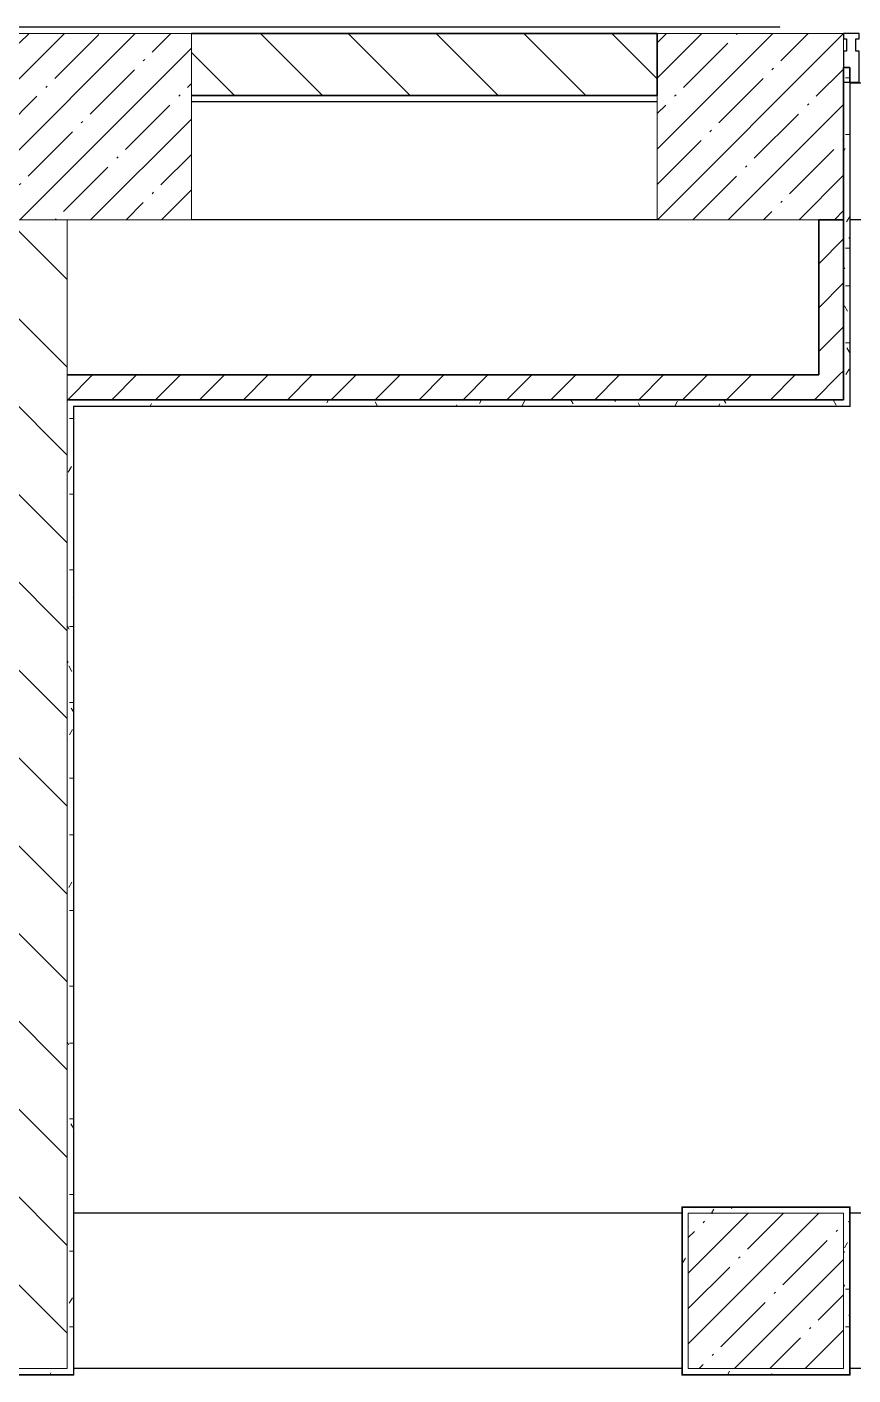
# Model space of a CAD drawing. Header units: millimetres. Extents: x 3914 to 443608, y -156176 to 78197.
# Drawn here: x 179095 to 181755, y -135099 to -130757 of the extents above; entities that cross this region are included whole.
import ezdxf

# ---------------------------------------------------------------- set-up
doc = ezdxf.new("R2010")
doc.units = ezdxf.units.MM
for name, color, linetype, lineweight in [('A-FLOR', 7, 'Continuous', 9), ('A-GLAZ-CWMG', 7, 'Continuous', 9), ('A-GLAZ-CWMG-1', 7, 'Continuous', 25), ('A-WALL', 7, 'Continuous', 5), ('A-WALL-1', 7, 'Continuous', 35), ('I-WALL', 7, 'Continuous', 5), ('S-COLS', 7, 'Continuous', 9), ('S-COLS-1', 7, 'Continuous', 5)]:
    doc.layers.add(name, color=color, linetype=linetype, lineweight=lineweight)
doc.layers.add('A-WALL-FNSH-1', color=9, linetype='Continuous', lineweight=5, true_color=0x808080)
pattern_1 = [(135, (174964.42, -145977.62), (-141.4214, -141.4214), [])]
pattern_2 = [(45, (174964.42, -145977.62), (-114.0493, 114.0493), []), (45, (175078.47, -145977.62), (-114.0493, 114.0493), [201.612, -40.322, 6.706, -33.617])]
pattern_3 = [(45, (174964.42, -145977.62), (-70.7107, 70.7107), [])]
pattern_4 = [(0, (174964.42, -145977.62), (243.84, 60.96), [20.117, -162.763, 20.117, -162.763, -975.36]), (0, (174964.42, -145977.62), (243.84, 60.96), [-365.76, 20.117, -345.643, 20.117, -162.763, -426.72]), (0, (174964.42, -145977.62), (243.84, 60.96), [-914.4, 20.117, -101.803, 20.117, -284.683]), (120, (175055.86, -145947.14), (-174.7129, 180.69163), [20.117, -162.763, 20.117, -162.763, -975.36]), (120, (175055.86, -145947.14), (-174.7129, 180.69163), [-365.76, 20.117, -345.643, 20.117, -162.763, -426.72]), (120, (175055.86, -145947.14), (-174.7129, 180.69163), [-914.4, 20.117, -101.803, 20.117, -284.683]), (240, (175086.34, -145825.22), (-69.1271, -241.65163), [20.117, -162.763, 20.117, -162.763, -975.36]), (240, (175086.34, -145825.22), (-69.1271, -241.65163), [-365.76, 20.117, -345.643, 20.117, -162.763, -426.72]), (240, (175086.34, -145825.22), (-69.1271, -241.65163), [-914.4, 20.117, -101.803, 20.117, -284.683])]

# ---------------------------------------------------------------- blocks, each defined once
blk = doc.blocks.new('BSC_Колонна _Прямоугольная - 500х500-22206884-Объем проектирования 2 этажа')
at = {"layer": 'S-COLS-1'}
h = blk.add_hatch(dxfattribs=at)
h.set_pattern_fill('FP_159', color=256, style=0, pattern_type=2)
h.set_pattern_definition([(45, (-6510, -11150), (-114.0493, 114.0493), []), (45, (-6395.95, -11150), (-114.0493, 114.0493), [201.613, -40.323, 6.706, -33.617])])
h.paths.add_polyline_path([(250, -250), (250, 250), (-250, 250), (-250, -250), (86.7, -250)])
for p, q in [((250, 250), (-250, 250)), ((-250, 250), (-250, -250)), ((250, -250), (250, 250)), ((-250, -250), (250, -250))]:
    blk.add_line(p, q, dxfattribs=at)
blk = doc.blocks.new('Прямоугольный импост - Импост структурный с накладкой - 160мм-23997897-Объем проектирования 2 этажа')
at = {"layer": 'A-GLAZ-CWMG-1'}
for p, q in [((0, 140), (-50, 140)), ((-50, 140), (-50, 40)), ((0, 40), (0, 140)), ((-50, 40), (-40, 40)), ((-40, 0), (-50, 0)), ((-50, 0), (-50, -17)), ((-40, 40), (-40, 0)), ((-10, 0), (-10, 40)), ((-10, 40), (0, 40)), ((0, 0), (-10, 0)), ((0, -17), (0, 0)), ((-50, -17), (0, -17))]:
    blk.add_line(p, q, dxfattribs=at)

msp = doc.modelspace()

# ---------------------------------------------------------------- hatches: boundary and pattern name
at = {"layer": 'I-WALL'}
h = msp.add_hatch(dxfattribs=at)
h.set_pattern_fill('FP_23', color=256, style=0, pattern_type=2)
h.set_pattern_definition(pattern_1)
h.paths.add_polyline_path([(180135.6, -130977.6), (181124.4, -130977.6), (181124.4, -130777.6), (179624.4, -130777.6), (179624.4, -130977.6)])
h = msp.add_hatch(dxfattribs=at)
h.set_pattern_fill('FP_191', color=256, style=0, pattern_type=2)
h.set_pattern_definition(pattern_4)
h.paths.add_polyline_path([(181724.4, -131957.6), (181744.4, -131956.2), (181744.4, -130887.6), (181724.4, -130887.6), (181724.4, -131877.6)])
h = msp.add_hatch(dxfattribs=at)
h.set_pattern_fill('FP_23', color=256, style=0, pattern_type=2)
h.set_pattern_definition(pattern_1)
h.paths.add_polyline_path([(179209.5, -135077.6), (179224.4, -135077.6), (179224.4, -131377.6), (179024.4, -131377.6), (179024.4, -135077.6)])
h = msp.add_hatch(dxfattribs=at)
h.set_pattern_fill('FP_22', color=256, style=0, pattern_type=2)
h.set_pattern_definition(pattern_3)
h.paths.add_polyline_path([(181724.4, -131877.6), (181724.4, -131377.6), (181644.4, -131377.6), (181644.4, -131877.6)])
h = msp.add_hatch(dxfattribs=at)
h.set_pattern_fill('FP_22', color=256, style=0, pattern_type=2)
h.set_pattern_definition(pattern_3)
h.paths.add_polyline_path([(179224.4, -131957.6), (181724.4, -131957.6), (181724.4, -131877.6), (179224.4, -131877.6)])
h = msp.add_hatch(dxfattribs=at)
h.set_pattern_fill('FP_191', color=256, style=0, pattern_type=2)
h.set_pattern_definition(pattern_4)
h.paths.add_polyline_path([(181734.4, -131977.6), (181744.4, -131977.6), (181744.4, -131957.6), (179224.4, -131957.6), (179245.4, -131977.6), (181724.4, -131977.6)])
h.paths.add_polyline_path([(179231.3, -131977.6), (179244.4, -131977.6), (179224.4, -131957.6), (179224.4, -131977.6)])
h = msp.add_hatch(dxfattribs=at)
h.set_pattern_fill('FP_191', color=256, style=0, pattern_type=2)
h.set_pattern_definition(pattern_4)
h.paths.add_polyline_path([(179234.4, -135097.6), (179244.4, -135097.6), (179244.4, -131978.6), (179224.4, -131978.6), (179224.4, -135097.6)])
h = msp.add_hatch(dxfattribs=at)
h.set_pattern_fill('FP_191', color=256, style=0, pattern_type=2)
h.set_pattern_definition(pattern_4)
h.paths.add_polyline_path([(181204.4, -135097.6), (181224.4, -135097.6), (181224.4, -134557.6), (181204.4, -134557.6), (181204.4, -135077.6)])
h = msp.add_hatch(dxfattribs=at)
h.set_pattern_fill('FP_191', color=256, style=0, pattern_type=2)
h.set_pattern_definition(pattern_4)
h.paths.add_polyline_path([(181260.3, -134577.6), (181724.4, -134577.6), (181723.6, -134557.6), (181224.4, -134557.6), (181224.4, -134577.6)])
h = msp.add_hatch(dxfattribs=at)
h.set_pattern_fill('FP_191', color=256, style=0, pattern_type=2)
h.set_pattern_definition(pattern_4)
h.paths.add_polyline_path([(181744.4, -135077.6), (181744.4, -134557.6), (181724.4, -134557.6), (181724.4, -135077.6), (181734.4, -135077.6)])
h = msp.add_hatch(dxfattribs=at)
h.set_pattern_fill('FP_191', color=256, style=0, pattern_type=2)
h.set_pattern_definition(pattern_4)
h.paths.add_polyline_path([(178974.4, -135097.6), (179224.4, -135097.6), (179224.4, -135077.6), (178454.4, -135077.6), (178454.4, -135085.6), (178424.4, -135085.6), (178424.4, -135097.6), (178768.8, -135097.6)])
h.paths.add_polyline_path([(175934.4, -135097.6), (177324.4, -135097.6), (177324.4, -135085.6), (177294.4, -135085.6), (177294.4, -135077.6), (175490.4, -135077.6), (175490.4, -135097.6), (175799.2, -135097.6)])
h = msp.add_hatch(dxfattribs=at)
h.set_pattern_fill('FP_191', color=256, style=0, pattern_type=2)
h.set_pattern_definition(pattern_4)
h.paths.add_polyline_path([(181573.1, -135097.6), (181744.4, -135097.6), (181744.4, -135077.6), (181224.4, -135077.6), (181224.4, -135097.6), (181461.4, -135097.6)])
at = {"layer": 'S-COLS-1'}
h = msp.add_hatch(dxfattribs=at)
h.set_pattern_fill('FP_1', color=256, style=0, pattern_type=2)
h.set_pattern_definition(pattern_2)
h.paths.add_polyline_path([(179024.4, -131377.6), (179624.4, -131377.6), (179624.4, -130777.6), (179024.4, -130777.6), (179024.4, -131276.9)])
h = msp.add_hatch(dxfattribs=at)
h.set_pattern_fill('FP_1', color=256, style=0, pattern_type=2)
h.set_pattern_definition(pattern_2)
h.paths.add_polyline_path([(181124.4, -131377.6), (181724.4, -131377.6), (181724.4, -130777.6), (181124.4, -130777.6), (181124.4, -131278.2)])

# ---------------------------------------------------------------- linework, layer by layer
at = {"layer": 'A-FLOR'}
for p, q in [((181724.4, -130833.7), (181724.4, -130793.7)), ((181724.4, -130834.6), (181724.4, -130794.6)), ((188674.4, -130936.7), (181744.4, -130936.7)), ((188674.4, -130937.6), (181744.4, -130937.6)), ((179624.4, -130996.7), (181124.4, -130996.7)), ((179624.4, -131376.7), (179624.4, -130996.7)), ((179624.4, -130997.6), (181124.4, -130997.6)), ((179624.4, -131377.6), (179624.4, -130997.6)), ((181124.4, -131376.7), (179624.4, -131376.7)), ((181124.4, -131377.6), (179624.4, -131377.6)), ((188654.7, -131376.7), (181744.4, -131376.7)), ((188654.7, -131377.6), (181744.4, -131377.6)), ((179244.4, -134576.7), (181204.4, -134576.7)), ((179244.4, -134577.6), (181204.4, -134577.6)), ((181744.4, -134576.7), (188654.7, -134576.7)), ((181744.4, -134577.6), (188654.7, -134577.6)), ((181204.4, -135076.7), (179244.4, -135076.7)), ((181204.4, -135077.6), (179244.4, -135077.6)), ((188654.7, -135076.7), (181744.4, -135076.7)), ((188654.7, -135077.6), (181744.4, -135077.6))]:
    msp.add_line(p, q, dxfattribs=at)
at = {"layer": 'A-WALL'}
for p, q in [((179624.4, -130777.6), (179624.4, -130977.6)), ((179224.4, -131377.6), (179024.4, -131377.6)), ((179224.4, -131377.6), (179224.4, -135077.6)), ((179244.4, -135097.6), (179244.4, -131977.6)), ((180544, -131977.6), (179245.4, -131977.6)), ((180544, -131977.6), (180544, -131978.6)), ((179024.4, -135077.6), (179224.4, -135077.6))]:
    msp.add_line(p, q, dxfattribs=at)
at = {"layer": 'A-WALL-1'}
for p, q in [((181124.4, -130777.6), (179624.4, -130777.6)), ((181124.4, -130977.6), (181124.4, -130777.6)), ((181744.4, -130887.6), (181724.4, -130887.6)), ((181724.4, -130887.6), (181724.4, -131957.6)), ((181744.4, -130934.6), (181744.4, -130887.6)), ((179624.4, -130977.6), (181124.4, -130977.6)), ((181724.4, -131377.6), (181644.4, -131377.6)), ((181644.4, -131377.6), (181644.4, -131877.6)), ((181644.4, -131877.6), (179224.4, -131877.6)), ((179224.4, -131957.6), (181724.4, -131957.6)), ((181204.4, -134557.6), (181204.4, -135097.6)), ((181744.4, -134557.6), (181204.4, -134557.6)), ((181744.4, -135097.6), (181744.4, -134557.6)), ((178424.4, -135097.6), (179244.4, -135097.6)), ((181204.4, -135097.6), (181744.4, -135097.6))]:
    msp.add_line(p, q, dxfattribs=at)
at = {"layer": 'A-WALL-FNSH-1'}
for p, q in [((181519.4, -130756.6), (179024.4, -130756.6)), ((179024.4, -130757.6), (181519.4, -130757.6)), ((181519.4, -130757.6), (181519.4, -130756.6)), ((181745.4, -130934.6), (181744.4, -130934.6)), ((181744.4, -130934.6), (181744.4, -131977.6)), ((181745.4, -131978.6), (181745.4, -130934.6)), ((179244.4, -131978.6), (181745.4, -131978.6)), ((179245.4, -135098.6), (179245.4, -131977.6)), ((181744.4, -131977.6), (180544, -131977.6)), ((181745.4, -134556.6), (181203.4, -134556.6)), ((181203.4, -134556.6), (181203.4, -135098.6)), ((181745.4, -135098.6), (181745.4, -134556.6)), ((178424.4, -135098.6), (179245.4, -135098.6)), ((181203.4, -135098.6), (181745.4, -135098.6))]:
    msp.add_line(p, q, dxfattribs=at)
at = {"layer": 'I-WALL'}
msp.add_line((179245.4, -131977.6), (179244.4, -131977.6), dxfattribs=at)
at = {"layer": 'S-COLS'}
for p, q in [((179624.4, -130977.6), (179624.4, -130777.6)), ((179024.4, -131377.6), (179224.4, -131377.6))]:
    msp.add_line(p, q, dxfattribs=at)
at = {"layer": 'S-COLS-1'}
for p, q in [((179624.4, -130777.6), (179024.4, -130777.6)), ((181724.4, -130777.6), (181124.4, -130777.6)), ((181124.4, -130777.6), (181124.4, -131377.6)), ((181724.4, -131377.6), (181724.4, -130777.6)), ((179624.4, -131377.6), (179624.4, -130977.6)), ((179224.4, -131377.6), (179624.4, -131377.6)), ((181124.4, -131377.6), (181724.4, -131377.6))]:
    msp.add_line(p, q, dxfattribs=at)

# ---------------------------------------------------------------- block references
at = {"layer": 'A-GLAZ-CWMG', "rotation": 180}
msp.add_blockref('Прямоугольный импост - Импост структурный с накладкой - 160мм-23997897-Объем проектирования 2 этажа', (181724.4, -130794.6), dxfattribs=at)
at = {"layer": 'S-COLS'}
msp.add_blockref('BSC_Колонна _Прямоугольная - 500х500-22206884-Объем проектирования 2 этажа', (181474.4, -134827.6), dxfattribs=at)

doc.saveas('drawing.dxf')
